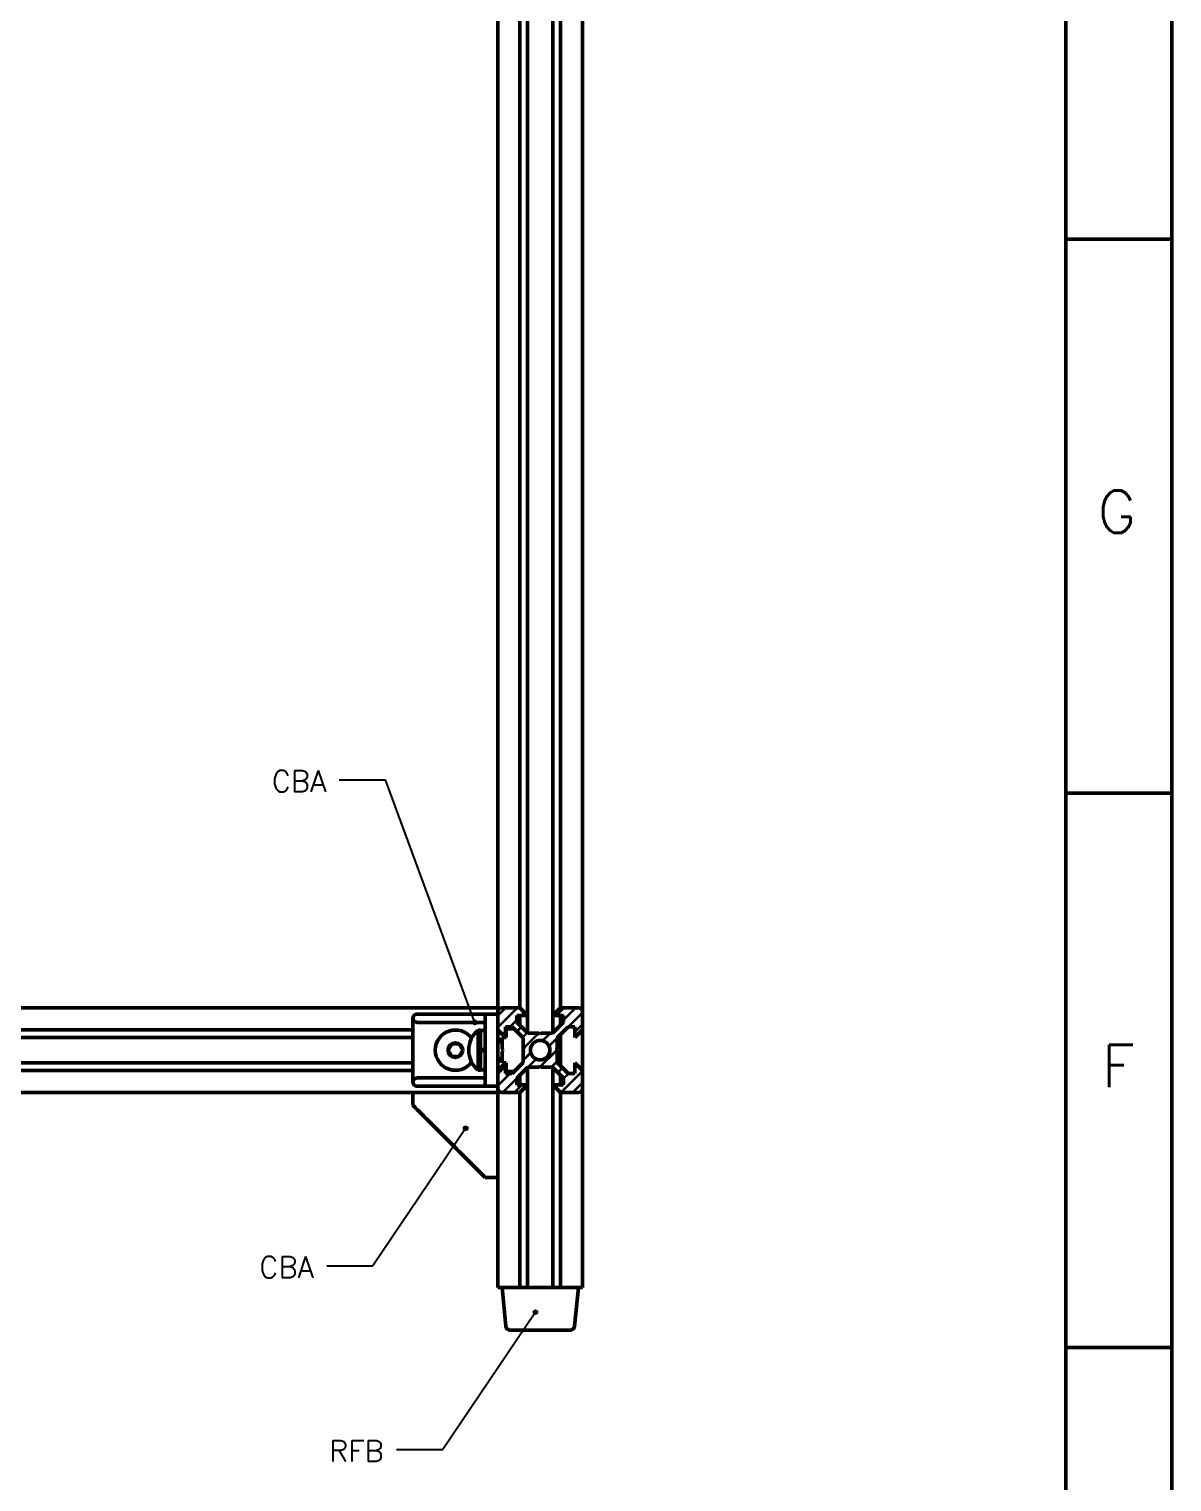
# Model space of a CAD drawing. Extents: x 20576 to 22412, y -9539 to -8232.
# Drawn here: x 22142.3 to 22411.7, y -8917.5 to -8574.9 of the extents above; entities that cross this region are included whole.
import ezdxf

# ---------------------------------------------------------------- set-up
doc = ezdxf.new("R2010")
doc.units = 0
doc.layers.add('Cotas', color=90, linetype='Continuous')
doc.layers.add('Hachura', color=9, linetype='Continuous')
for name, color, linetype, lineweight in [('Fixação e Transmissão', 5, 'Continuous', 50), ('Hotend', 4, 'Continuous', 50), ('Perfis e Cantoneiras', 2, 'Continuous', 50), ('Peças Usinadas', 120, 'Continuous', 50)]:
    doc.layers.add(name, color=color, linetype=linetype, lineweight=lineweight)
doc.styles.get("Standard").update_dxf_attribs({"font": 'romans.shx'})

msp = doc.modelspace()

# ---------------------------------------------------------------- hatches: boundary and pattern name
at = {"layer": 'Cotas'}
h = msp.add_hatch(color=256, dxfattribs=at)
h.dxf.hatch_style = 1
h.paths.add_polyline_path([(22246.963, -8809.109, -0.2411741), (22247.152, -8808.739, -0.6113775), (22247.875, -8809.109, -1), (22246.963, -8809.109)])
h = msp.add_hatch(color=256, dxfattribs=at)
h.dxf.hatch_style = 1
h.paths.add_polyline_path([(22244.762, -8834.089, -0.2411741), (22244.952, -8833.719, -0.6113775), (22245.674, -8834.089, -1), (22244.762, -8834.089)])
h = msp.add_hatch(color=256, dxfattribs=at)
h.dxf.hatch_style = 1
h.paths.add_polyline_path([(22261.238, -8877.434, -0.2411741), (22261.427, -8877.064, -0.6113775), (22262.15, -8877.434, -1), (22261.238, -8877.434)])
at = {"layer": 'Hachura'}
h = msp.add_hatch(dxfattribs=at)
h.set_pattern_fill('JIS_LC_8A', color=256, scale=0.25)
h.paths.add_polyline_path([(22257.291, -8822.254), (22259.891, -8819.654), (22262.541, -8819.654), (22262.791, -8819.404), (22263.041, -8819.654), (22265.691, -8819.654), (22268.291, -8822.254), (22268.291, -8823.854), (22265.791, -8823.854), (22267.591, -8825.654), (22271.352, -8825.654), (22271.791, -8825.654, 0.4142136), (22272.791, -8824.654), (22272.791, -8820.454), (22270.991, -8818.654), (22270.991, -8821.154), (22269.391, -8821.154), (22266.791, -8818.554), (22266.791, -8815.904), (22266.541, -8815.654), (22266.791, -8815.404), (22266.791, -8812.754), (22269.391, -8810.154), (22270.991, -8810.154), (22270.991, -8812.654), (22272.791, -8810.854), (22272.791, -8806.654, 0.4142136), (22271.791, -8805.654), (22267.591, -8805.654), (22265.791, -8807.454), (22267.591, -8807.454), (22268.291, -8807.454), (22268.291, -8809.054), (22267.591, -8809.754), (22265.791, -8811.554), (22265.691, -8811.654), (22263.041, -8811.654), (22262.791, -8811.904), (22262.541, -8811.654), (22259.891, -8811.654), (22259.791, -8811.554), (22257.991, -8809.754), (22257.291, -8809.054), (22257.291, -8807.454), (22257.991, -8807.454), (22259.791, -8807.454), (22257.991, -8805.654), (22253.791, -8805.654, 0.4142136), (22252.791, -8806.654), (22252.791, -8810.854), (22254.591, -8812.654), (22254.591, -8810.154), (22256.191, -8810.154), (22258.791, -8812.754), (22258.791, -8815.404), (22259.041, -8815.654), (22258.791, -8815.904), (22258.791, -8818.554), (22256.191, -8821.154), (22254.591, -8821.154), (22254.591, -8818.654), (22252.791, -8820.454), (22252.791, -8824.654, 0.4142136), (22253.791, -8825.654), (22254.352, -8825.654), (22255.352, -8825.654), (22257.991, -8825.654), (22259.791, -8823.854), (22257.291, -8823.854), (22257.291, -8822.254)])
h.paths.add_polyline_path([(22265.091, -8815.654, -1), (22260.491, -8815.654, -1), (22265.091, -8815.654)], flags=16)

# ---------------------------------------------------------------- linework, layer by layer
at = {"layer": 'Cotas'}
for p, q in [((22215.4, -8751.923), (22226.291, -8751.923)), ((22247.419, -8809.109), (22226.291, -8751.923)), ((22245.218, -8834.089), (22223.358, -8866.514)), ((22212.466, -8866.514), (22223.358, -8866.514)), ((22261.694, -8877.434), (22239.833, -8909.859)), ((22228.942, -8909.859), (22239.833, -8909.859))]:
    msp.add_line(p, q, dxfattribs=at)
for centre in [(22247.419, -8809.109), (22245.218, -8834.089), (22261.694, -8877.434)]:
    msp.add_circle(centre, 0.456, dxfattribs=at)
at = {"layer": 'Fixação e Transmissão'}
for p, q in [((22248.191, -8810.904), (22248.691, -8810.904)), ((22248.191, -8810.904), (22248.191, -8820.404)), ((22248.691, -8810.904), (22248.691, -8815.654)), ((22248.691, -8811.054), (22248.691, -8815.654)), ((22249.791, -8811.054), (22249.791, -8820.254)), ((22254.791, -8810.654), (22256.691, -8810.654)), ((22254.791, -8810.654), (22254.791, -8812.654)), ((22256.691, -8810.654), (22258.791, -8812.754)), ((22241.925, -8814.154), (22241.059, -8815.654)), ((22241.925, -8817.154), (22241.059, -8815.654)), ((22243.657, -8814.154), (22244.523, -8815.654)), ((22243.657, -8817.154), (22244.523, -8815.654)), ((22248.691, -8815.654), (22249.791, -8815.356)), ((22248.691, -8815.951), (22249.791, -8815.654)), ((22252.791, -8813.154), (22253.791, -8813.154)), ((22253.791, -8812.654), (22253.791, -8815.354)), ((22253.791, -8812.654), (22254.791, -8812.654)), ((22253.791, -8815.354), (22254.091, -8815.654)), ((22253.791, -8815.954), (22254.091, -8815.654)), ((22258.791, -8812.754), (22258.791, -8818.554)), ((22243.657, -8817.154), (22243.657, -8817.154)), ((22248.691, -8815.951), (22248.691, -8820.404)), ((22248.691, -8815.951), (22248.691, -8820.254)), ((22252.791, -8818.154), (22253.791, -8818.154)), ((22253.791, -8815.954), (22253.791, -8818.654)), ((22253.791, -8818.654), (22254.791, -8818.654)), ((22254.791, -8818.654), (22254.791, -8820.654)), ((22256.691, -8820.654), (22258.791, -8818.554)), ((22248.191, -8820.404), (22248.691, -8820.404)), ((22254.791, -8820.654), (22256.691, -8820.654))]:
    msp.add_line(p, q, dxfattribs=at)
at = {"layer": 'Fixação e Transmissão', "ltscale": 0.1}
for p, q in [((22249.791, -8811.054), (22248.691, -8811.054)), ((22241.925, -8814.154), (22243.657, -8814.154)), ((22241.925, -8817.154), (22243.657, -8817.154)), ((22249.791, -8820.254), (22248.691, -8820.254))]:
    msp.add_line(p, q, dxfattribs=at)
at = {"layer": 'Fixação e Transmissão'}
msp.add_circle((22242.791, -8815.654), 1.732, dxfattribs=at)
for centre, radius, start, end in [((22242.791, -8815.654), 4.75, 36.25467, 323.74533), ((22252.08, -8815.654), 6.139, 129.30765, 230.69235)]:
    msp.add_arc(centre, radius, start, end, dxfattribs=at)
at = {"layer": 'Hachura'}
for p, q in [((22252.791, -8813.654), (22253.791, -8813.654)), ((22252.791, -8817.654), (22253.791, -8817.654))]:
    msp.add_line(p, q, dxfattribs=at)
at = {"layer": 'Hotend'}
for p, q in [((22271.791, -8871.654), (22253.791, -8871.654)), ((22253.791, -8871.654), (22254.701, -8880.753)), ((22271.791, -8871.654), (22270.881, -8880.753)), ((22269.886, -8881.654), (22255.696, -8881.654))]:
    msp.add_line(p, q, dxfattribs=at)
for centre, start, end in [((22255.696, -8880.654), 185.71059, 270), ((22269.886, -8880.654), 270, 354.28941)]:
    msp.add_arc(centre, 1, start, end, dxfattribs=at)
at = {"layer": 'Perfis e Cantoneiras'}
for p, q in [((22272.791, -8871.654), (22272.791, -8311.654)), ((22252.791, -8871.654), (22252.791, -8312.654)), ((22257.991, -8805.654), (22257.991, -8351.654)), ((22259.791, -8811.554), (22259.791, -8349.854)), ((22265.791, -8811.554), (22265.791, -8349.854)), ((22267.591, -8805.654), (22267.591, -8351.654)), ((22252.791, -8825.654), (22252.791, -8785.654)), ((21916.791, -8805.654), (22252.791, -8805.654)), ((22252.791, -8810.854), (22252.791, -8806.654)), ((22253.791, -8805.654), (22257.991, -8805.654)), ((22257.291, -8807.454), (22259.791, -8807.454)), ((22257.291, -8809.054), (22257.291, -8807.454)), ((22259.791, -8807.454), (22257.991, -8805.654)), ((22257.991, -8809.754), (22257.991, -8807.454)), ((22265.791, -8807.454), (22267.591, -8805.654)), ((22265.791, -8807.454), (22268.291, -8807.454)), ((22267.591, -8805.654), (22271.791, -8805.654)), ((22267.591, -8809.754), (22267.591, -8807.454)), ((22268.291, -8809.054), (22268.291, -8807.454)), ((22272.791, -8810.854), (22272.791, -8806.654)), ((21936.791, -8810.854), (22232.791, -8810.854)), ((22254.591, -8812.654), (22252.791, -8810.854)), ((22256.191, -8810.154), (22254.591, -8810.154)), ((22254.591, -8812.654), (22254.591, -8810.154)), ((22258.791, -8812.754), (22256.191, -8810.154)), ((22259.891, -8811.654), (22257.291, -8809.054)), ((22259.891, -8811.654), (22262.541, -8811.654)), ((22262.791, -8811.904), (22262.541, -8811.654)), ((22262.791, -8811.904), (22263.041, -8811.654)), ((22263.041, -8811.654), (22265.691, -8811.654)), ((22265.691, -8811.654), (22268.291, -8809.054)), ((22266.791, -8812.754), (22269.391, -8810.154)), ((22267.591, -8819.354), (22267.591, -8811.954)), ((22269.391, -8810.154), (22270.991, -8810.154)), ((22270.991, -8812.654), (22270.991, -8810.154)), ((22270.991, -8812.654), (22272.791, -8810.854)), ((21936.791, -8812.654), (22232.791, -8812.654)), ((22258.791, -8815.404), (22258.791, -8812.754)), ((22259.041, -8815.654), (22258.791, -8815.404)), ((22259.041, -8815.654), (22258.791, -8815.904)), ((22266.541, -8815.654), (22266.791, -8815.404)), ((22266.541, -8815.654), (22266.791, -8815.904)), ((22266.791, -8815.404), (22266.791, -8812.754)), ((21936.791, -8818.654), (22232.791, -8818.654)), ((22254.591, -8818.654), (22252.791, -8820.454)), ((22254.591, -8821.154), (22254.591, -8818.654)), ((22258.791, -8818.554), (22256.191, -8821.154)), ((22258.791, -8818.554), (22258.791, -8815.904)), ((22266.791, -8818.554), (22266.791, -8815.904)), ((22266.791, -8818.554), (22269.391, -8821.154)), ((22270.991, -8821.154), (22270.991, -8818.654)), ((22270.991, -8818.654), (22272.791, -8820.454)), ((21936.791, -8820.454), (22232.791, -8820.454)), ((22252.791, -8824.654), (22252.791, -8820.454)), ((22256.191, -8821.154), (22254.591, -8821.154)), ((22259.891, -8819.654), (22257.291, -8822.254)), ((22257.291, -8822.254), (22257.291, -8823.854)), ((22257.991, -8823.854), (22257.991, -8821.554)), ((22259.791, -8871.654), (22259.791, -8819.754)), ((22259.891, -8819.654), (22262.541, -8819.654)), ((22262.791, -8819.404), (22262.541, -8819.654)), ((22262.791, -8819.404), (22263.041, -8819.654)), ((22263.041, -8819.654), (22265.691, -8819.654)), ((22265.691, -8819.654), (22268.291, -8822.254)), ((22265.791, -8871.654), (22265.791, -8819.754)), ((22267.591, -8823.854), (22267.591, -8821.554)), ((22268.291, -8822.254), (22268.291, -8823.854)), ((22269.391, -8821.154), (22270.991, -8821.154)), ((22272.791, -8824.654), (22272.791, -8820.454)), ((21916.791, -8825.654), (22252.791, -8825.654)), ((22253.791, -8825.654), (22257.991, -8825.654)), ((22257.291, -8823.854), (22259.791, -8823.854)), ((22259.791, -8823.854), (22257.991, -8825.654)), ((22257.991, -8871.654), (22257.991, -8825.654)), ((22265.791, -8823.854), (22267.591, -8825.654)), ((22265.791, -8823.854), (22268.291, -8823.854)), ((22267.591, -8871.654), (22267.591, -8825.654)), ((22267.591, -8825.654), (22271.791, -8825.654)), ((22252.791, -8871.654), (22272.791, -8871.654))]:
    msp.add_line(p, q, dxfattribs=at)
at = {"layer": 'Perfis e Cantoneiras', "color": 30}
for p, q in [((22232.791, -8808.154), (22232.791, -8823.154)), ((22232.791, -8808.154), (22232.791, -8823.154)), ((22250.205, -8807.154), (22233.791, -8807.154)), ((22250.205, -8807.154), (22233.791, -8807.154)), ((22249.791, -8823.154), (22249.791, -8808.154)), ((22249.791, -8823.154), (22249.791, -8808.154)), ((22252.791, -8807.154), (22250.205, -8807.154)), ((22252.791, -8807.154), (22250.205, -8807.154)), ((22252.791, -8824.154), (22252.791, -8807.154)), ((22234.205, -8809.154), (22249.791, -8809.154)), ((22249.791, -8809.154), (22234.205, -8809.154)), ((22249.791, -8822.154), (22234.205, -8822.154)), ((22249.791, -8822.154), (22234.205, -8822.154)), ((22232.791, -8828.654), (22232.791, -8825.654)), ((22232.791, -8828.654), (22232.791, -8825.654)), ((22233.791, -8824.154), (22250.205, -8824.154)), ((22250.205, -8824.154), (22233.791, -8824.154)), ((22233.791, -8825.654), (22252.791, -8825.654)), ((22252.791, -8825.654), (22233.791, -8825.654)), ((22252.791, -8824.154), (22250.205, -8824.154)), ((22252.791, -8825.654), (22252.791, -8844.654)), ((22252.791, -8844.654), (22252.791, -8825.654)), ((22252.791, -8845.654), (22249.791, -8845.654)), ((22252.791, -8845.654), (22249.791, -8845.654))]:
    msp.add_line(p, q, dxfattribs=at)
at = {"layer": 'Perfis e Cantoneiras'}
msp.add_circle((22262.791, -8815.654), 2.3, dxfattribs=at)
at = {"layer": 'Perfis e Cantoneiras', "color": 30}
for centre, start, end in [((22233.791, -8808.154), 157.5007, 180), ((22233.791, -8808.154), 90, 101.25), ((22233.791, -8823.154), 180, 202.5), ((22233.791, -8823.154), 258.75, 270)]:
    msp.add_arc(centre, 1, start, end, dxfattribs=at)
at = {"layer": 'Perfis e Cantoneiras'}
for centre, start, end in [((22253.791, -8806.654), 90, 180), ((22271.791, -8806.654), 0, 90), ((22253.791, -8824.654), 180, 270), ((22271.791, -8824.654), 270, 360)]:
    msp.add_arc(centre, 1, start, end, dxfattribs=at)
at = {"layer": 'Perfis e Cantoneiras', "color": 30}
for points, degree in [([(22232.867, -8807.771), (22232.791, -8807.957), (22232.791, -8808.154)], 2), ([(22232.791, -8808.154), (22232.791, -8807.957), (22232.867, -8807.771)], 2), ([(22232.81, -8807.959), (22232.791, -8808.055), (22232.791, -8808.154)], 2), ([(22232.791, -8808.154), (22232.791, -8808.35), (22232.899, -8808.536)], 2), ([(22232.818, -8808.349), (22232.791, -8808.252), (22232.791, -8808.154)], 2), ([(22232.867, -8807.771), (22232.83, -8807.861), (22232.81, -8807.957)], 2), ([(22232.899, -8808.536), (22232.845, -8808.445), (22232.818, -8808.349)], 2), ([(22233.084, -8807.446), (22232.939, -8807.595), (22232.867, -8807.771)], 2), ([(22232.867, -8807.771), (22232.939, -8807.595), (22233.084, -8807.446)], 2), ([(22232.96, -8807.598), (22232.905, -8807.68), (22232.867, -8807.771)], 2), ([(22232.899, -8808.536), (22233, -8808.713), (22233.205, -8808.861)], 2), ([(22233.029, -8808.709), (22232.952, -8808.627), (22232.899, -8808.536)], 2), ([(22233.084, -8807.446), (22233.014, -8807.516), (22232.96, -8807.598)], 2), ([(22233.205, -8808.861), (22233.107, -8808.791), (22233.029, -8808.709)], 2), ([(22233.408, -8807.23), (22233.209, -8807.317), (22233.084, -8807.446)], 2), ([(22233.084, -8807.446), (22233.209, -8807.317), (22233.408, -8807.23)], 2), ([(22233.235, -8807.322), (22233.154, -8807.377), (22233.084, -8807.446)], 2), ([(22233.205, -8808.861), (22233.382, -8808.99), (22233.664, -8809.077)], 2), ([(22233.419, -8808.985), (22233.304, -8808.93), (22233.205, -8808.861)], 2), ([(22233.408, -8807.23), (22233.317, -8807.267), (22233.235, -8807.322)], 2), ([(22233.596, -8807.173), (22233.499, -8807.192), (22233.408, -8807.23)], 2), ([(22233.596, -8807.173), (22233.489, -8807.195), (22233.408, -8807.23)], 2), ([(22233.408, -8807.23), (22233.489, -8807.195), (22233.596, -8807.173)], 2), ([(22233.79, -8807.154), (22233.692, -8807.154), (22233.596, -8807.173)], 2), ([(22233.791, -8807.154), (22233.66, -8807.157), (22233.596, -8807.173)], 2), ([(22233.596, -8807.173), (22233.66, -8807.157), (22233.791, -8807.154)], 2), ([(22249.791, -8808.154), (22249.791, -8807.957), (22249.822, -8807.771)], 2), ([(22249.822, -8807.771), (22249.791, -8807.957), (22249.791, -8808.154)], 2), ([(22249.791, -8808.154), (22249.791, -8808.349)], 1), ([(22249.791, -8808.536), (22249.791, -8808.35), (22249.791, -8808.154)], 2), ([(22249.791, -8808.86), (22249.791, -8808.712), (22249.791, -8808.536)], 2), ([(22249.791, -8809.077), (22249.791, -8808.99), (22249.791, -8808.861)], 2), ([(22249.822, -8807.771), (22249.852, -8807.595), (22249.912, -8807.446)], 2), ([(22249.912, -8807.446), (22249.852, -8807.595), (22249.822, -8807.771)], 2), ([(22249.912, -8807.446), (22249.964, -8807.317), (22250.046, -8807.23)], 2), ([(22250.046, -8807.23), (22249.964, -8807.317), (22249.912, -8807.446)], 2), ([(22250.046, -8807.23), (22250.08, -8807.195), (22250.124, -8807.173)], 2), ([(22250.124, -8807.173), (22250.08, -8807.195), (22250.046, -8807.23)], 2), ([(22250.124, -8807.173), (22250.151, -8807.157), (22250.205, -8807.154)], 2), ([(22250.205, -8807.154), (22250.151, -8807.157), (22250.124, -8807.173)], 2), ([(22252.791, -8805.654), (22252.791, -8805.824), (22252.791, -8805.985), (22252.791, -8806.09), (22252.791, -8806.186), (22252.791, -8806.28), (22252.791, -8806.361), (22252.791, -8806.399), (22252.791, -8806.436), (22252.791, -8806.469), (22252.791, -8806.501), (22252.791, -8806.528), (22252.791, -8806.555), (22252.791, -8806.577), (22252.791, -8806.598), (22252.791, -8806.614), (22252.791, -8806.629), (22252.791, -8806.639), (22252.791, -8806.648), (22252.791, -8806.651), (22252.791, -8806.654)], 2), ([(22252.791, -8805.849), (22252.791, -8805.946), (22252.791, -8806.037)], 2), ([(22252.791, -8806.037), (22252.791, -8806.128), (22252.791, -8806.21)], 2), ([(22252.791, -8806.21), (22252.791, -8806.292), (22252.791, -8806.361)], 2), ([(22252.791, -8806.361), (22252.791, -8806.431), (22252.791, -8806.486)], 2), ([(22252.791, -8806.486), (22252.791, -8806.54), (22252.791, -8806.578)], 2), ([(22252.791, -8806.578), (22252.791, -8806.616), (22252.791, -8806.635)], 2), ([(22252.791, -8806.635), (22252.791, -8806.654), (22252.791, -8806.654)], 2), ([(22233.664, -8809.077), (22233.535, -8809.04), (22233.419, -8808.985)], 2), ([(22233.664, -8809.077), (22233.778, -8809.112), (22233.929, -8809.134)], 2), ([(22233.929, -8809.134), (22233.793, -8809.115), (22233.664, -8809.077)], 2), ([(22233.929, -8809.134), (22234.02, -8809.15), (22234.205, -8809.154)], 2), ([(22234.205, -8809.154), (22234.066, -8809.154), (22233.929, -8809.134)], 2), ([(22249.791, -8809.134), (22249.791, -8809.112), (22249.791, -8809.077)], 2), ([(22249.791, -8809.154), (22249.791, -8809.15), (22249.791, -8809.134)], 2), ([(22253.791, -8813.654), (22252.791, -8813.654)], 1), ([(22253.791, -8813.654), (22252.791, -8813.654)], 1), ([(22253.791, -8813.711), (22253.791, -8813.654), (22253.791, -8813.654)], 2), ([(22253.791, -8813.654), (22253.791, -8813.654), (22253.791, -8813.711)], 2), ([(22253.791, -8813.873), (22253.791, -8813.768), (22253.791, -8813.711)], 2), ([(22253.791, -8813.711), (22253.791, -8813.768), (22253.791, -8813.873)], 2), ([(22253.791, -8814.117), (22253.791, -8813.979), (22253.791, -8813.873)], 2), ([(22253.791, -8813.873), (22253.791, -8813.979), (22253.791, -8814.117)], 2), ([(22253.791, -8814.404), (22253.791, -8814.254), (22253.791, -8814.117)], 2), ([(22253.791, -8814.117), (22253.791, -8814.255), (22253.791, -8814.404)], 2), ([(22253.791, -8817.654), (22252.791, -8817.654)], 1), ([(22253.791, -8817.654), (22252.791, -8817.654)], 1), ([(22253.791, -8817.191), (22253.791, -8817.053), (22253.791, -8816.904)], 2), ([(22253.791, -8817.434), (22253.791, -8817.328), (22253.791, -8817.191)], 2), ([(22253.791, -8817.191), (22253.791, -8817.329), (22253.791, -8817.434)], 2), ([(22253.791, -8817.597), (22253.791, -8817.539), (22253.791, -8817.434)], 2), ([(22253.791, -8817.434), (22253.791, -8817.54), (22253.791, -8817.597)], 2), ([(22253.791, -8817.654), (22253.791, -8817.654), (22253.791, -8817.597)], 2), ([(22253.791, -8817.597), (22253.791, -8817.654), (22253.791, -8817.654)], 2), ([(22233.205, -8822.446), (22233, -8822.595), (22232.899, -8822.771)], 2), ([(22232.899, -8822.771), (22232.952, -8822.68), (22233.029, -8822.598)], 2), ([(22233.029, -8822.598), (22233.107, -8822.516), (22233.205, -8822.446)], 2), ([(22233.664, -8822.23), (22233.382, -8822.317), (22233.205, -8822.446)], 2), ([(22233.205, -8822.446), (22233.304, -8822.377), (22233.419, -8822.322)], 2), ([(22233.419, -8822.322), (22233.535, -8822.267), (22233.664, -8822.23)], 2), ([(22233.929, -8822.173), (22233.778, -8822.195), (22233.664, -8822.23)], 2), ([(22233.664, -8822.23), (22233.793, -8822.192), (22233.929, -8822.173)], 2), ([(22234.205, -8822.154), (22234.02, -8822.157), (22233.929, -8822.173)], 2), ([(22233.929, -8822.173), (22234.066, -8822.154), (22234.205, -8822.154)], 2), ([(22249.791, -8822.173), (22249.791, -8822.157), (22249.791, -8822.154)], 2), ([(22249.791, -8822.23), (22249.791, -8822.195), (22249.791, -8822.173)], 2), ([(22249.791, -8822.446), (22249.791, -8822.317), (22249.791, -8822.23)], 2), ([(22249.791, -8822.771), (22249.791, -8822.595), (22249.791, -8822.447)], 2), ([(22232.899, -8822.771), (22232.791, -8822.957), (22232.791, -8823.154)], 2), ([(22232.791, -8823.154), (22232.791, -8823.055), (22232.818, -8822.959)], 2), ([(22232.791, -8823.154), (22232.791, -8823.251), (22232.81, -8823.347)], 2), ([(22232.791, -8823.154), (22232.791, -8823.35), (22232.867, -8823.536)], 2), ([(22232.867, -8823.536), (22232.791, -8823.35), (22232.791, -8823.154)], 2), ([(22232.791, -8825.654), (22232.791, -8825.654), (22232.81, -8825.654)], 2), ([(22232.81, -8823.35), (22232.83, -8823.446), (22232.867, -8823.536)], 2), ([(22232.81, -8825.654), (22232.829, -8825.654), (22232.867, -8825.654)], 2), ([(22232.818, -8822.959), (22232.845, -8822.862), (22232.899, -8822.771)], 2), ([(22232.867, -8823.536), (22232.905, -8823.627), (22232.96, -8823.709)], 2), ([(22232.867, -8823.536), (22232.939, -8823.713), (22233.084, -8823.861)], 2), ([(22233.084, -8823.861), (22232.939, -8823.713), (22232.867, -8823.536)], 2), ([(22232.867, -8825.654), (22232.905, -8825.654), (22232.96, -8825.654)], 2), ([(22232.96, -8823.709), (22233.014, -8823.791), (22233.084, -8823.861)], 2), ([(22232.96, -8825.654), (22233.014, -8825.654), (22233.084, -8825.654)], 2), ([(22233.084, -8823.861), (22233.154, -8823.93), (22233.235, -8823.985)], 2), ([(22233.084, -8823.861), (22233.209, -8823.99), (22233.408, -8824.077)], 2), ([(22233.408, -8824.077), (22233.209, -8823.99), (22233.084, -8823.861)], 2), ([(22233.084, -8823.861), (22233.154, -8823.93), (22233.235, -8823.985)], 2), ([(22233.084, -8823.861), (22233.209, -8823.99), (22233.408, -8824.077)], 2), ([(22233.408, -8824.077), (22233.209, -8823.99), (22233.084, -8823.861)], 2), ([(22233.084, -8825.654), (22233.154, -8825.654), (22233.235, -8825.654)], 2), ([(22233.235, -8823.985), (22233.317, -8824.039), (22233.407, -8824.077)], 2), ([(22233.235, -8825.654), (22233.317, -8825.654), (22233.408, -8825.654)], 2), ([(22233.408, -8824.077), (22233.498, -8824.115), (22233.594, -8824.134)], 2), ([(22233.408, -8824.077), (22233.489, -8824.112), (22233.596, -8824.134)], 2), ([(22233.596, -8824.134), (22233.489, -8824.112), (22233.408, -8824.077)], 2), ([(22233.408, -8825.654), (22233.499, -8825.654), (22233.596, -8825.654)], 2), ([(22233.596, -8824.134), (22233.692, -8824.153), (22233.79, -8824.154)], 2), ([(22233.596, -8824.134), (22233.66, -8824.15), (22233.791, -8824.154)], 2), ([(22233.791, -8824.154), (22233.66, -8824.15), (22233.596, -8824.134)], 2), ([(22233.596, -8825.654), (22233.791, -8825.654)], 1), ([(22249.791, -8823.154), (22249.791, -8822.957), (22249.791, -8822.771)], 2), ([(22249.791, -8822.959), (22249.791, -8823.154)], 1), ([(22249.822, -8823.536), (22249.791, -8823.35), (22249.791, -8823.154)], 2), ([(22249.791, -8823.154), (22249.791, -8823.35), (22249.822, -8823.536)], 2), ([(22249.912, -8823.861), (22249.852, -8823.713), (22249.822, -8823.536)], 2), ([(22249.822, -8823.536), (22249.852, -8823.713), (22249.912, -8823.861)], 2), ([(22250.046, -8824.077), (22249.964, -8823.99), (22249.912, -8823.861)], 2), ([(22249.912, -8823.861), (22249.964, -8823.99), (22250.046, -8824.077)], 2), ([(22232.791, -8828.654), (22249.791, -8845.654)], 1)]:
    msp.add_open_spline(points, degree=degree, dxfattribs=at)
for points, knots in [([(22253.791, -8814.404), (22253.791, -8814.207), (22253.791, -8814.013), (22253.791, -8813.873), (22253.791, -8813.855), (22253.791, -8813.836), (22253.791, -8813.817), (22253.791, -8813.783), (22253.791, -8813.754), (22253.791, -8813.728), (22253.791, -8813.717), (22253.791, -8813.706), (22253.791, -8813.696), (22253.791, -8813.688), (22253.791, -8813.68), (22253.791, -8813.672), (22253.791, -8813.668), (22253.791, -8813.663), (22253.791, -8813.658), (22253.791, -8813.657), (22253.791, -8813.655), (22253.791, -8813.654)], [0, 0, 0, 0, 0.785398, 0.785398, 0.785398, 0.897598, 0.897598, 0.897598, 1.122, 1.122, 1.122, 1.2342, 1.2342, 1.2342, 1.3464, 1.3464, 1.3464, 1.4586, 1.4586, 1.4586, 1.5708, 1.5708, 1.5708, 1.5708]), ([(22253.791, -8813.654), (22253.791, -8813.655), (22253.791, -8813.657), (22253.791, -8813.658), (22253.791, -8813.663), (22253.791, -8813.668), (22253.791, -8813.673), (22253.791, -8813.68), (22253.791, -8813.688), (22253.791, -8813.696), (22253.791, -8813.707), (22253.791, -8813.717), (22253.791, -8813.728), (22253.791, -8813.742), (22253.791, -8813.755), (22253.791, -8813.769), (22253.791, -8813.8), (22253.791, -8813.835), (22253.791, -8813.873), (22253.791, -8814.013), (22253.791, -8814.207), (22253.791, -8814.404)], [1.5708, 1.5708, 1.5708, 1.5708, 1.683, 1.683, 1.683, 1.7952, 1.7952, 1.7952, 1.9074, 1.9074, 1.9074, 2.0196, 2.0196, 2.0196, 2.1318, 2.1318, 2.1318, 2.35619, 2.35619, 2.35619, 3.14159, 3.14159, 3.14159, 3.14159]), ([(22253.791, -8817.654), (22253.791, -8817.652), (22253.791, -8817.65), (22253.791, -8817.649), (22253.791, -8817.644), (22253.791, -8817.639), (22253.791, -8817.635), (22253.791, -8817.627), (22253.791, -8817.619), (22253.791, -8817.612), (22253.791, -8817.601), (22253.791, -8817.59), (22253.791, -8817.579), (22253.791, -8817.566), (22253.791, -8817.552), (22253.791, -8817.539), (22253.791, -8817.508), (22253.791, -8817.473), (22253.791, -8817.434), (22253.791, -8817.294), (22253.791, -8817.1), (22253.791, -8816.904)], [1.5708, 1.5708, 1.5708, 1.5708, 1.683, 1.683, 1.683, 1.7952, 1.7952, 1.7952, 1.9074, 1.9074, 1.9074, 2.0196, 2.0196, 2.0196, 2.1318, 2.1318, 2.1318, 2.35619, 2.35619, 2.35619, 3.14159, 3.14159, 3.14159, 3.14159]), ([(22253.791, -8816.904), (22253.791, -8817.101), (22253.791, -8817.294), (22253.791, -8817.434), (22253.791, -8817.453), (22253.791, -8817.471), (22253.791, -8817.49), (22253.791, -8817.524), (22253.791, -8817.554), (22253.791, -8817.579), (22253.791, -8817.59), (22253.791, -8817.601), (22253.791, -8817.612), (22253.791, -8817.619), (22253.791, -8817.627), (22253.791, -8817.635), (22253.791, -8817.64), (22253.791, -8817.644), (22253.791, -8817.649), (22253.791, -8817.651), (22253.791, -8817.652), (22253.791, -8817.654)], [0, 0, 0, 0, 0.785398, 0.785398, 0.785398, 0.897598, 0.897598, 0.897598, 1.122, 1.122, 1.122, 1.2342, 1.2342, 1.2342, 1.3464, 1.3464, 1.3464, 1.4586, 1.4586, 1.4586, 1.5708, 1.5708, 1.5708, 1.5708]), ([(22232.791, -8825.654), (22232.793, -8825.654), (22232.795, -8825.654), (22232.797, -8825.654), (22232.804, -8825.654), (22232.81, -8825.654), (22232.816, -8825.654), (22232.826, -8825.654), (22232.837, -8825.654), (22232.847, -8825.654), (22232.861, -8825.654), (22232.876, -8825.654), (22232.89, -8825.654), (22232.908, -8825.654), (22232.926, -8825.654), (22232.944, -8825.654), (22232.966, -8825.654), (22232.988, -8825.654), (22233.009, -8825.654), (22233.034, -8825.654), (22233.059, -8825.654), (22233.084, -8825.654), (22233.112, -8825.654), (22233.14, -8825.654), (22233.167, -8825.654), (22233.227, -8825.654), (22233.29, -8825.654), (22233.357, -8825.654), (22233.493, -8825.654), (22233.641, -8825.654), (22233.791, -8825.654)], [0, 0, 0, 0, 0.1122, 0.1122, 0.1122, 0.224399, 0.224399, 0.224399, 0.336599, 0.336599, 0.336599, 0.448799, 0.448799, 0.448799, 0.560999, 0.560999, 0.560999, 0.673198, 0.673198, 0.673198, 0.785398, 0.785398, 0.785398, 0.897598, 0.897598, 0.897598, 1.122, 1.122, 1.122, 1.5708, 1.5708, 1.5708, 1.5708])]:
    msp.add_open_spline(points, degree=3, knots=knots, dxfattribs=at)
at = {"layer": 'Peças Usinadas'}
for p, q in [((22411.742, -8624.371), (22386.742, -8624.371)), ((22411.742, -8755.086), (22386.742, -8755.086)), ((22411.742, -8885.801), (22386.742, -8885.801))]:
    msp.add_line(p, q, dxfattribs=at)
at = {"layer": 'Peças Usinadas', "flags": 128}
for points in [[(20576.013, -9539.376), (22411.742, -9539.376), (22411.742, -8232.227), (20576.013, -8232.227)], [(20601.013, -9514.376), (22386.742, -9514.376), (22386.742, -8257.227), (20601.013, -8257.227)]]:
    msp.add_lwpolyline(points, close=True, dxfattribs=at)

# ---------------------------------------------------------------- texts
at = {"layer": 'Cotas'}
for s, height, p in [('G', 10, (22394.219, -8693.688)), ('CBA', 5, (22199.502, -8754.736)), ('F', 10, (22395.219, -8824.403)), ('CBA', 5, (22196.568, -8869.327)), ('RFB', 5, (22213.044, -8912.672))]:
    msp.add_text(s, height=height, dxfattribs=at).set_placement(p)

doc.saveas('drawing.dxf')
